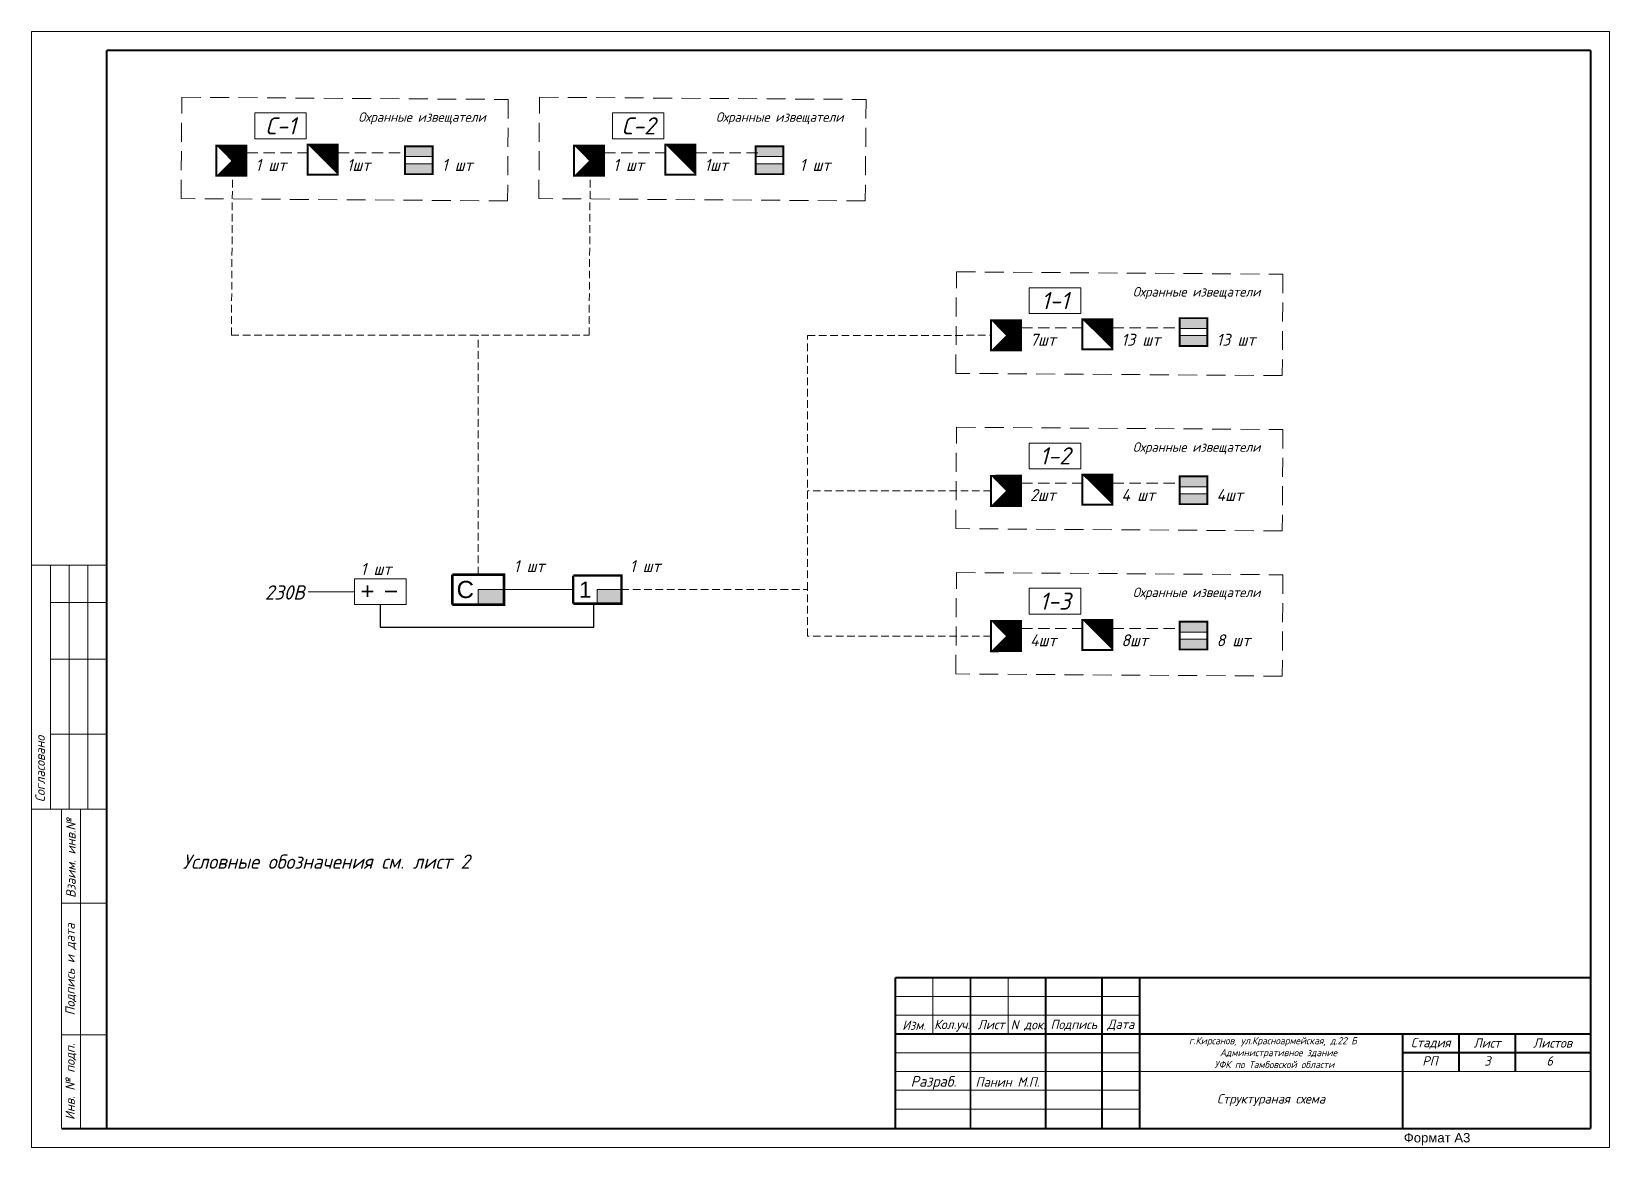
# Model space of a CAD drawing. Header units: inches. Extents: x 859 to 2125, y 393 to 1751.
# Drawn here: x 1091 to 1223.3, y 1388.9 to 1482.5 of the extents above; entities that cross this region are included whole.
import ezdxf

# ---------------------------------------------------------------- set-up
doc = ezdxf.new("R2010")
doc.units = ezdxf.units.IN
doc.header["$MEASUREMENT"] = 0
doc.linetypes.add('HIDDEN2', pattern=[4.7625, 3.175, -1.5875])
doc.linetypes.add('НЕВИДИМАЯ', pattern=[9.525, 6.35, -3.175])
doc.layers.get('0').transparency = 0.7
doc.layers.add('BLK_12_THHN', color=9, linetype='Continuous')
doc.layers.add('DESC', color=7, linetype='Continuous')
doc.styles.get("Standard").update_dxf_attribs({"font": 'GOST_Common Italic_0.ttf'})

# ---------------------------------------------------------------- blocks, each defined once
blk = doc.blocks.new('Объем')
at = {"const_width": 0.2}
blk.add_lwpolyline([(0, 0), (0, 3), (3, 3), (3, 0)], close=True, dxfattribs=at)
for points in [[(0.21, 2.94), (0.21, 0.09)], [(0.41, 2.94), (0.41, 0.09)], [(0.61, 2.94), (0.61, 0.09)], [(0.8, 2.94), (0.8, 0.09)], [(1.01, 2.94), (1.01, 0.09)], [(1.21, 2.94), (1.21, 0.09)], [(1.39, 1.52), (2.81, 2.97)], [(1.39, 2.94), (1.39, 0.09)], [(1.39, 1.48), (2.82, 0.03)], [(1.56, 2.93), (1.56, 1.76)], [(1.76, 2.94), (1.76, 1.94)], [(1.94, 2.95), (1.94, 2.15)], [(2.13, 2.93), (2.13, 2.33)], [(2.3, 2.93), (2.3, 2.52)], [(2.49, 2.94), (2.49, 2.7)], [(1.56, 0.09), (1.56, 1.25)], [(1.74, 0.06), (1.74, 1.05)], [(1.94, 0.06), (1.94, 0.87)], [(2.13, 0.05), (2.13, 0.66)], [(2.31, 0.06), (2.31, 0.48)], [(2.49, 0.07), (2.49, 0.29)]]:
    blk.add_lwpolyline(points, dxfattribs=at)
blk = doc.blocks.new('Звуковой')
blk.add_lwpolyline([(0.1, 2.9, 0, 4, 0), (1.5, 1.51, 4, 4, 0)], format="xyseb")
at = {"const_width": 0.2}
blk.add_lwpolyline([(0, 0), (0, 3), (3, 3), (3, 0)], close=True, dxfattribs=at)

msp = doc.modelspace()

# ---------------------------------------------------------------- hatches: boundary and pattern name
at = {"layer": 'DESC', "lineweight": 15}
h = msp.add_hatch(color=0, dxfattribs=at)
h.dxf.hatch_style = 1
h.paths.add_polyline_path([(1122.35, 1471.38), (1122.35, 1470.52), (1124.68, 1470.52), (1124.68, 1471.38)])
h.paths.add_polyline_path([(1124.68, 1471.99), (1124.68, 1472.85), (1122.35, 1472.85), (1122.35, 1471.99)])
h = msp.add_hatch(color=0, dxfattribs=at)
h.dxf.hatch_style = 1
h.paths.add_polyline_path([(1151.75, 1471.38), (1151.75, 1470.52), (1154.08, 1470.52), (1154.08, 1471.38)])
h.paths.add_polyline_path([(1154.08, 1471.99), (1154.08, 1472.85), (1151.75, 1472.85), (1151.75, 1471.99)])
h = msp.add_hatch(color=0, dxfattribs=at)
h.dxf.hatch_style = 1
h.paths.add_polyline_path([(1187.3, 1456.99), (1187.3, 1456.12), (1189.63, 1456.12), (1189.63, 1456.99)])
h.paths.add_polyline_path([(1189.63, 1457.59), (1189.63, 1458.45), (1187.3, 1458.45), (1187.3, 1457.59)])
h = msp.add_hatch(color=0, dxfattribs=at)
h.dxf.hatch_style = 1
h.paths.add_polyline_path([(1187.3, 1443.71), (1187.3, 1442.85), (1189.63, 1442.85), (1189.63, 1443.71)])
h.paths.add_polyline_path([(1189.63, 1444.31), (1189.63, 1445.18), (1187.3, 1445.18), (1187.3, 1444.31)])
at = {"layer": 'DESC'}
for points in [[(1128.49, 1435.69), (1128.49, 1434.43), (1130.65, 1434.43), (1130.65, 1435.69)], [(1138.48, 1435.69), (1138.48, 1434.51), (1140.5, 1434.51), (1140.5, 1435.69)]]:
    msp.add_hatch(color=0, dxfattribs=at).paths.add_polyline_path(points)
at = {"layer": 'DESC', "lineweight": 15}
h = msp.add_hatch(color=0, dxfattribs=at)
h.dxf.hatch_style = 1
h.paths.add_polyline_path([(1187.3, 1431.53), (1187.3, 1430.67), (1189.63, 1430.67), (1189.63, 1431.53)])
h.paths.add_polyline_path([(1189.63, 1432.13), (1189.63, 1433), (1187.3, 1433), (1187.3, 1432.13)])

# ---------------------------------------------------------------- linework, layer by layer
at = {"layer": 'BLK_12_THHN', "color": 0}
for p, q in [((1120.28, 1434.43), (1120.28, 1432.55)), ((1138.19, 1432.55), (1138.19, 1434.51)), ((1120.28, 1432.55), (1138.19, 1432.55))]:
    msp.add_line(p, q, dxfattribs=at)
at = {"layer": 'DESC', "color": 7, "lineweight": 15}
for p, q in [((1091.04, 1388.92), (1091.04, 1482.48)), ((1091.04, 1482.48), (1223.34, 1482.48)), ((1223.34, 1482.48), (1223.34, 1388.92)), ((1166.62, 1403.16), (1166.62, 1398.43)), ((1172.92, 1403.16), (1172.92, 1398.43)), ((1163.47, 1401.58), (1183.95, 1401.58)), ((1163.47, 1400.01), (1183.95, 1400.01)), ((1163.47, 1396.86), (1183.95, 1396.86)), ((1163.47, 1395.28), (1183.95, 1395.28)), ((1183.95, 1395.28), (1221.75, 1395.28)), ((1163.47, 1393.71), (1183.95, 1393.71)), ((1163.47, 1392.13), (1183.95, 1392.13)), ((1223.34, 1388.92), (1091.04, 1388.92))]:
    msp.add_line(p, q, dxfattribs=at)
at = {"layer": 'DESC', "color": 0, "linetype": 'HIDDEN2', "lineweight": 15, "ltscale": 0.3}
for p, q in [((1109.06, 1472.3), (1114.2, 1472.3)), ((1116.72, 1472.3), (1122.17, 1472.3)), ((1139.05, 1472.3), (1144.19, 1472.3)), ((1146.71, 1472.3), (1152.17, 1472.3)), ((1174.01, 1457.65), (1179.15, 1457.65)), ((1181.67, 1457.65), (1187.13, 1457.65)), ((1174.01, 1444.62), (1179.15, 1444.62)), ((1181.67, 1444.62), (1187.13, 1444.62)), ((1174.01, 1432.44), (1179.15, 1432.44)), ((1181.67, 1432.44), (1187.13, 1432.44))]:
    msp.add_line(p, q, dxfattribs=at)
at = {"layer": 'DESC', "color": 0, "linetype": 'HIDDEN2', "lineweight": 15, "ltscale": 0.2}
for p, q in [((1107.8, 1457.03), (1107.89, 1470.46)), ((1137.79, 1457.03), (1137.88, 1470.46)), ((1107.8, 1457.03), (1137.79, 1457.03)), ((1128.49, 1436.95), (1128.49, 1457.03)), ((1156.11, 1456.99), (1171.49, 1457.01)), ((1156.11, 1435.69), (1156.11, 1456.99)), ((1171.49, 1443.97), (1156.11, 1443.97)), ((1140.5, 1435.69), (1156.11, 1435.69)), ((1156.11, 1431.79), (1156.11, 1435.69)), ((1171.49, 1431.79), (1156.11, 1431.79))]:
    msp.add_line(p, q, dxfattribs=at)
at = {"layer": 'DESC', "lineweight": 15}
for p, q in [((1097.34, 1437.75), (1091.04, 1437.75)), ((1092.62, 1437.75), (1092.62, 1417.27)), ((1094.19, 1437.75), (1094.19, 1417.27)), ((1095.77, 1437.75), (1095.77, 1417.27)), ((1097.34, 1434.6), (1092.62, 1434.6)), ((1097.34, 1429.87), (1092.62, 1429.87)), ((1097.34, 1423.57), (1092.62, 1423.57)), ((1097.34, 1417.27), (1091.04, 1417.27)), ((1093.56, 1417.27), (1093.56, 1390.5)), ((1093.56, 1417.27), (1097.34, 1417.27)), ((1095.14, 1417.27), (1095.14, 1390.5)), ((1093.56, 1409.4), (1097.34, 1409.4)), ((1093.56, 1398.37), (1097.34, 1398.37))]:
    msp.add_line(p, q, dxfattribs=at)
at = {"layer": 'DESC', "color": 0, "lineweight": 15}
for p, q in [((1114.24, 1435.51), (1118.12, 1435.51)), ((1130.65, 1435.69), (1136.46, 1435.69)), ((1130.65, 1435.34), (1130.65, 1435.34))]:
    msp.add_line(p, q, dxfattribs=at)
at = {"layer": 'DESC', "color": 7, "lineweight": 15, "const_width": 0.158}
for points in [[(1097.34, 1480.9), (1097.34, 1390.5), (1221.77, 1390.5)], [(1221.77, 1480.9), (1097.34, 1480.9)], [(1221.77, 1390.5), (1221.77, 1480.9)], [(1163.47, 1403.16), (1163.47, 1390.56)], [(1163.47, 1403.16), (1221.75, 1403.16)], [(1169.77, 1403.16), (1169.77, 1390.5)], [(1176.07, 1403.16), (1176.07, 1390.56)], [(1180.8, 1403.16), (1180.8, 1390.56)], [(1183.95, 1403.16), (1183.95, 1390.56)], [(1163.47, 1398.43), (1221.75, 1398.43)], [(1206, 1390.5), (1206, 1398.43)], [(1210.72, 1395.28), (1210.72, 1398.43)], [(1215.45, 1395.28), (1215.45, 1398.43)], [(1206, 1396.86), (1221.75, 1396.86)]]:
    msp.add_lwpolyline(points, dxfattribs=at)
at = {"layer": 'DESC', "color": 0, "linetype": 'HIDDEN2', "lineweight": 15, "ltscale": 0.5}
for points in [[(1103.64, 1476.97), (1131.01, 1476.78), (1130.96, 1468.28), (1103.58, 1468.47)], [(1133.63, 1476.97), (1161.01, 1476.78), (1160.95, 1468.28), (1133.58, 1468.47)], [(1168.59, 1462.33), (1195.96, 1462.13), (1195.91, 1453.63), (1168.54, 1453.82)], [(1168.59, 1449.3), (1195.96, 1449.11), (1195.91, 1440.61), (1168.54, 1440.8)], [(1168.59, 1437.12), (1195.96, 1436.93), (1195.91, 1428.43), (1168.54, 1428.62)]]:
    msp.add_lwpolyline(points, close=True, dxfattribs=at)
at = {"layer": 'DESC', "color": 0, "lineweight": 15}
for points in [[(1109.75, 1475.65), (1114.07, 1475.65), (1114.07, 1473.49), (1109.75, 1473.49), (1109.75, 1475.65)], [(1139.75, 1475.65), (1144.07, 1475.65), (1144.07, 1473.49), (1139.75, 1473.49), (1139.75, 1475.65)], [(1174.7, 1461), (1179.02, 1461), (1179.02, 1458.84), (1174.7, 1458.84), (1174.7, 1461)], [(1174.7, 1447.98), (1179.02, 1447.98), (1179.02, 1445.82), (1174.7, 1445.82), (1174.7, 1447.98)], [(1130.65, 1435.69), (1128.49, 1435.69)], [(1128.49, 1435.69), (1128.49, 1434.43)], [(1140.5, 1435.69), (1138.48, 1435.69)], [(1138.48, 1435.69), (1138.48, 1434.51)], [(1174.7, 1435.8), (1179.02, 1435.8), (1179.02, 1433.64), (1174.7, 1433.64), (1174.7, 1435.8)], [(1128.49, 1434.43), (1128.49, 1434.43)], [(1138.48, 1434.51), (1138.48, 1434.51)]]:
    msp.add_lwpolyline(points, dxfattribs=at)
for points, const_width in [([(1122.35, 1472.85), (1124.68, 1472.85), (1124.68, 1470.52), (1122.35, 1470.52), (1122.35, 1472.85)], 0.155), ([(1151.75, 1472.85), (1154.08, 1472.85), (1154.08, 1470.52), (1151.75, 1470.52), (1151.75, 1472.85)], 0.155), ([(1187.3, 1458.45), (1189.63, 1458.45), (1189.63, 1456.12), (1187.3, 1456.12), (1187.3, 1458.45)], 0.155), ([(1187.3, 1445.18), (1189.63, 1445.18), (1189.63, 1442.85), (1187.3, 1442.85), (1187.3, 1445.18)], 0.155), ([(1126.33, 1436.95), (1126.33, 1434.43)], 0.216), ([(1126.33, 1436.95), (1130.65, 1436.95), (1130.65, 1434.43), (1126.33, 1434.43)], 0.216), ([(1136.46, 1436.87), (1136.46, 1434.51)], 0.202), ([(1136.46, 1436.87), (1140.5, 1436.87), (1140.5, 1434.51), (1136.46, 1434.51)], 0.202), ([(1187.3, 1433), (1189.63, 1433), (1189.63, 1430.67), (1187.3, 1430.67), (1187.3, 1433)], 0.155)]:
    msp.add_lwpolyline(points, dxfattribs=dict(at, const_width=const_width))
for points in [[(1122.35, 1472.85), (1124.68, 1472.85), (1124.68, 1471.99), (1122.35, 1471.99)], [(1151.75, 1472.85), (1154.08, 1472.85), (1154.08, 1471.99), (1151.75, 1471.99)], [(1124.68, 1470.52), (1122.35, 1470.52), (1122.35, 1471.38), (1124.68, 1471.38)], [(1154.08, 1470.52), (1151.75, 1470.52), (1151.75, 1471.38), (1154.08, 1471.38)], [(1187.3, 1458.45), (1189.63, 1458.45), (1189.63, 1457.59), (1187.3, 1457.59)], [(1189.63, 1456.12), (1187.3, 1456.12), (1187.3, 1456.99), (1189.63, 1456.99)], [(1187.3, 1445.18), (1189.63, 1445.18), (1189.63, 1444.31), (1187.3, 1444.31)], [(1189.63, 1442.85), (1187.3, 1442.85), (1187.3, 1443.71), (1189.63, 1443.71)], [(1118.12, 1434.43), (1122.44, 1434.43), (1122.44, 1436.59), (1118.12, 1436.59)], [(1187.3, 1433), (1189.63, 1433), (1189.63, 1432.13), (1187.3, 1432.13)], [(1189.63, 1430.67), (1187.3, 1430.67), (1187.3, 1431.53), (1189.63, 1431.53)]]:
    msp.add_lwpolyline(points, close=True, dxfattribs=at)
at = {"layer": 'DESC', "color": 0, "linetype": 'НЕВИДИМАЯ', "lineweight": 15, "const_width": 0.144}
for points in [[(1118.73, 1435.54), (1119.71, 1435.54)], [(1119.21, 1436.05), (1119.21, 1435.07)], [(1120.69, 1435.54), (1121.67, 1435.54)]]:
    msp.add_lwpolyline(points, dxfattribs=at)
at = {"layer": 'DESC', "lineweight": 15, "const_width": 0.158}
msp.add_lwpolyline([(1093.56, 1390.5), (1097.34, 1390.5)], dxfattribs=at)

# ---------------------------------------------------------------- block references
at = {"layer": 'DESC', "color": 0}
for name, p, xscale, yscale, zscale, rotation in [('Звуковой', (1114.2, 1472.99), 0.8399951999999031, 0.8399951999999031, 0.8399951999999031, 270), ('Звуковой', (1144.19, 1472.99), 0.8399951999999031, 0.8399951999999031, 0.8399951999999031, 270), ('Объем', (1109.06, 1470.39), -0.8399520000000997, 0.8399520000000122, 0.8399520000000001, 0.05815664228504325), ('Объем', (1139.05, 1470.39), -0.8399520000000996, 0.8399520000000122, 0.8399520000000001, 0.05815664228504325), ('Звуковой', (1179.15, 1458.34), 0.8399951999999031, 0.8399951999999031, 0.8399951999999031, 270), ('Объем', (1174.01, 1455.74), -0.8399520000000995, 0.8399520000000122, 0.8399520000000001, 0.05815664228504325), ('Звуковой', (1179.15, 1445.32), 0.8399951999999031, 0.8399951999999031, 0.8399951999999031, 270), ('Объем', (1174.01, 1442.71), -0.8399520000000994, 0.8399520000000122, 0.8399520000000001, 0.05815664228504325), ('Звуковой', (1179.15, 1433.14), 0.8399951999999031, 0.8399951999999031, 0.8399951999999031, 270), ('Объем', (1174.01, 1430.53), -0.8399520000000994, 0.8399520000000122, 0.8399520000000001, 0.05815664228504325)]:
    msp.add_blockref(name, p, dxfattribs=dict(at, xscale=xscale, yscale=yscale, zscale=zscale, rotation=rotation))

# ---------------------------------------------------------------- texts
at = {"layer": 'DESC', "color": 7}
for s, p in [('Кол.уч.', (1166.72, 1398.84)), ('Лист', (1170.37, 1398.83)), ('N док.', (1173.14, 1398.82)), ('РП', (1207.65, 1395.78)), ('3', (1212.85, 1395.78)), ('6', (1218.06, 1395.78))]:
    msp.add_text(s, height=0.787, dxfattribs=at).set_placement(p)
at = {"layer": 'DESC', "color": 0, "attachment_point": 5}
for s, insert, char_height, width in [('C-1', (1111.91, 1474.57), 1.44, 4.32), ('C-2', (1141.91, 1474.57), 1.44, 4.32), ('1-1', (1176.86, 1459.92), 1.44, 4.32), ('1-2', (1176.86, 1446.9), 1.44, 4.32), ('{\\fArial|b0|i0|c204|p34;C}', (1127.41, 1435.69), 1.44, 2.16), ('{\\fArial|b0|i0|c204|p34;1}', (1137.47, 1435.69), 1.347, 2.0205), ('1-3', (1176.86, 1434.72), 1.44, 4.32), ('Стадия', (1208.36, 1397.65), 0.787, 4.725), ('Лист', (1213.08, 1397.68), 0.787, 5.67), ('Листов', (1218.58, 1397.68), 0.787, 5.3325)]:
    msp.add_mtext(s, dxfattribs=dict(at, insert=insert, char_height=char_height, width=width))
at = {"layer": 'DESC', "color": 0, "attachment_point": 1}
for s, width, heights, insert, char_height in [('\\pt2.4;Охранные извещатели', 15.8242, [1.22], (1118.43, 1475.71), 0.8), ('\\pt2.4;Охранные извещатели', 15.8242, [1.22], (1148.42, 1475.71), 0.8), ('1 шт ', 6.4521, [0], (1109.81, 1471.79), 1), ('1шт ', 6.4521, [0], (1117.47, 1471.79), 1), ('1 шт ', 6.4521, [0], (1125.44, 1471.79), 1), ('1 шт ', 6.4521, [0], (1139.8, 1471.79), 1), ('1шт ', 6.4521, [0], (1147.46, 1471.79), 1), ('1 шт ', 6.4521, [0], (1155.44, 1471.79), 1), ('\\pt2.4;Охранные извещатели', 15.8242, [1.22], (1183.38, 1461.06), 0.8), ('7шт ', 6.4521, [0], (1174.76, 1457.14), 1), ('13 шт ', 6.4521, [0], (1182.42, 1457.14), 1), ('13 шт ', 6.4521, [0], (1190.4, 1457.14), 1), ('\\pt2.4;Охранные извещатели', 15.8242, [1.22], (1183.38, 1448.04), 0.8), ('2шт ', 6.4521, [0], (1174.76, 1444.12), 1), ('4 шт ', 6.4521, [0], (1182.42, 1444.12), 1), ('4шт ', 6.4521, [0], (1190.4, 1444.12), 1), ('1 шт ', 6.4521, [0], (1131.47, 1438.16), 1), ('1 шт ', 6.4521, [0], (1141.2, 1438.16), 1), ('1 шт ', 6.4521, [0], (1118.63, 1437.92), 1), ('230В', 0.7525, [0], (1110.61, 1436.05), 1.2), ('\\pt2.4;Охранные извещатели', 15.8242, [1.22], (1183.38, 1435.86), 0.8), ('4шт ', 6.4521, [0], (1174.76, 1431.94), 1), ('8шт ', 6.4521, [0], (1182.42, 1431.94), 1), ('8 шт ', 6.4521, [0], (1190.4, 1431.94), 1), ('Условные обозначения см. лист 2', 37.2731, [2.89], (1103.72, 1413.48), 1.2)]:
    msp.add_mtext_dynamic_manual_height_columns(s, width=width, gutter_width=1, heights=heights, dxfattribs=dict(at, insert=insert, char_height=char_height))
at = {"layer": 'DESC', "char_height": 0.7875, "attachment_point": 1, "rotation": 90}
for s, insert, width in [('Cогласовано', (1091.37, 1417.85), 9.4622), ('Взаим. инв.№', (1093.95, 1409.84), 14.4387), ('Подпись и дата', (1093.88, 1399.99), 11.3549), ('Инв. № подп.', (1093.88, 1391.22), 13.2391)]:
    msp.add_mtext(s, dxfattribs=dict(at, insert=insert, width=width))
at = {"layer": 'DESC', "attachment_point": 5}
for s, insert, char_height, width in [('Изм.', (1165.04, 1399.17), 0.787, 3.15), ('Подпись', (1178.43, 1399.17), 0.787, 4.725), ('Дата', (1182.37, 1399.17), 0.787, 3.15), ('Структураная схема', (1194.97, 1392.89), 0.7875, 22.05)]:
    msp.add_mtext(s, dxfattribs=dict(at, insert=insert, char_height=char_height, width=width))
at = {"layer": 'DESC', "color": 0, "lineweight": 15, "insert": (1165.95, 1398.17), "char_height": 0.6, "attachment_point": 1}
msp.add_mtext_dynamic_manual_height_columns('\\pi22.1423;г.Кирсанов, ул.Красноармейская, д.22 Б\\P\\pi24.36617; Административное здание \\P\\pi24.27003;УФК по Тамбовской области', width=59.1919, gutter_width=1, heights=[0], dxfattribs=at)
at = {"layer": 'DESC', "color": 0, "lineweight": 15, "insert": (1166.67, 1394.34), "char_height": 0.9, "width": 7.0924, "attachment_point": 5}
msp.add_mtext('Разраб.', dxfattribs=at)
at = {"layer": 'DESC', "lineweight": 15, "insert": (1172.87, 1394.41), "char_height": 0.787, "width": 6.3, "attachment_point": 5}
msp.add_mtext('Панин М.П.', dxfattribs=at)
at = {"layer": 'DESC', "linetype": 'НЕВИДИМАЯ', "insert": (1206.1, 1390.13), "char_height": 0.7875, "width": 9.1777, "attachment_point": 1}
msp.add_mtext('{\\fArial|b0|i0|c204|p34;Формат А3}', dxfattribs=at)

doc.saveas('drawing.dxf')
